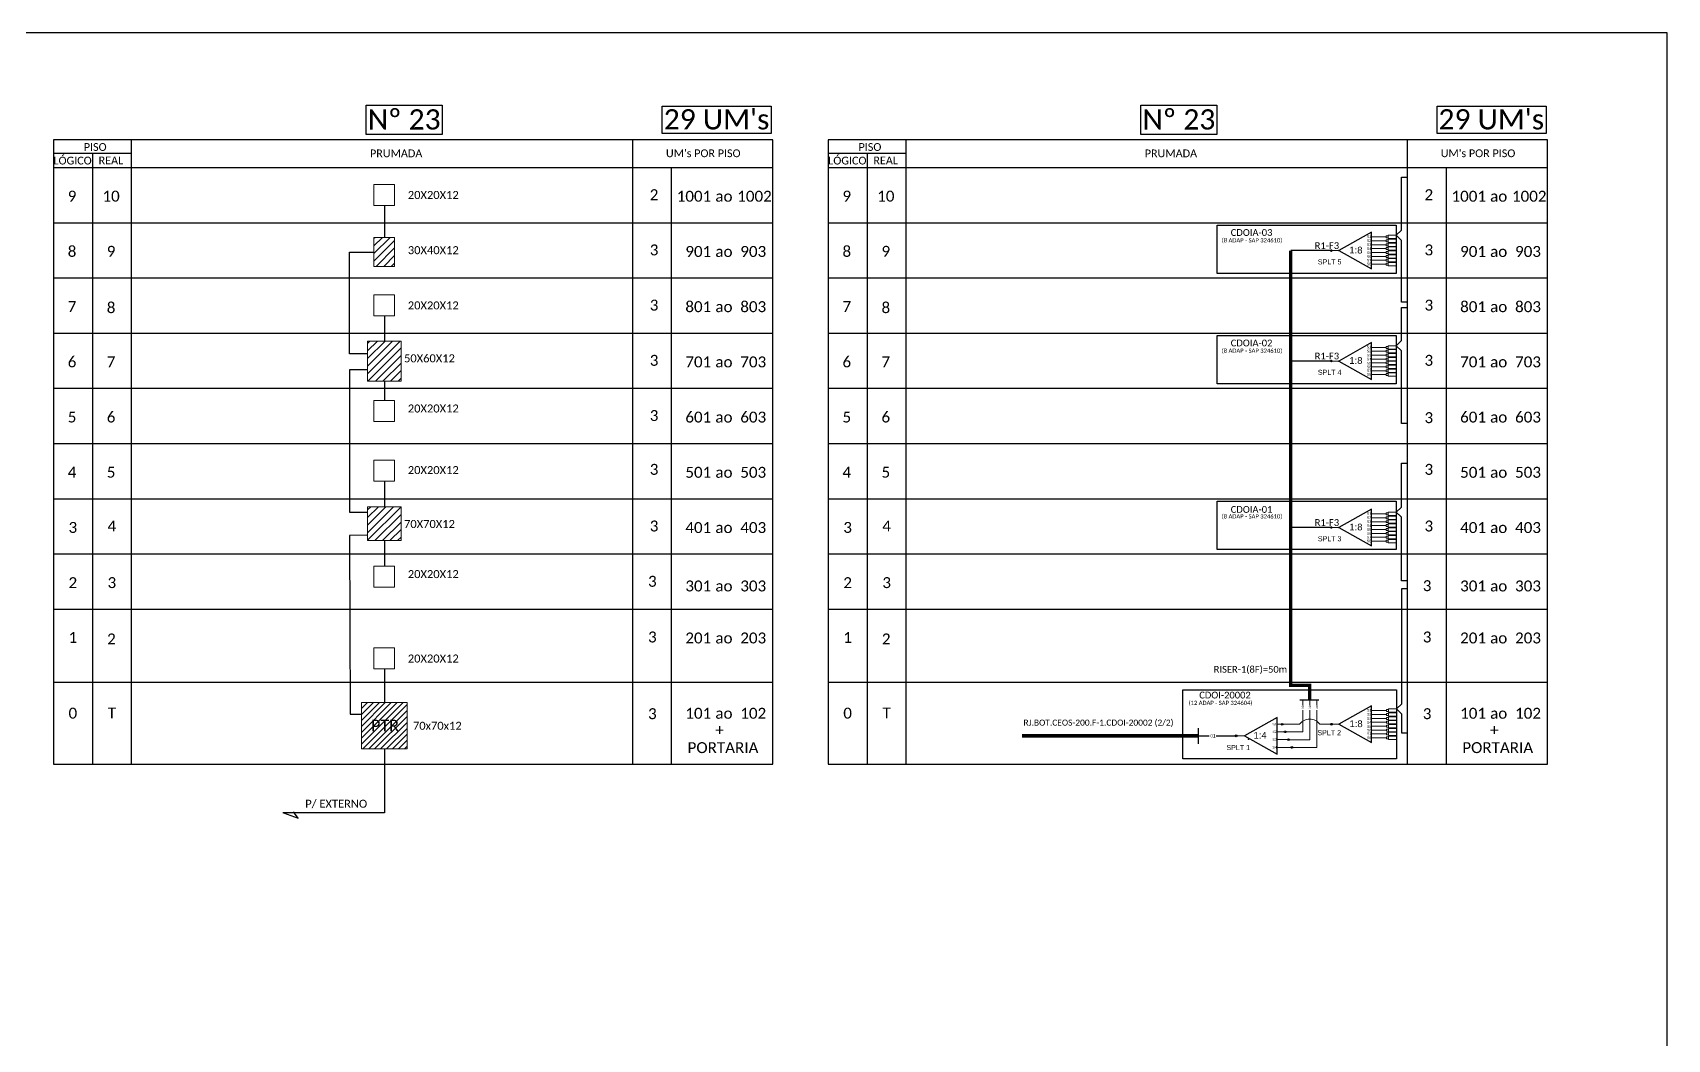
# Model space of a CAD drawing. Header units: metres. Extents: x -1286 to -445, y -503 to 94.
# Drawn here: x -929.7 to -445.1, y -204.3 to 94.2 of the extents above; entities that cross this region are included whole.
import ezdxf
from ezdxf.enums import TextEntityAlignment as Align

# ---------------------------------------------------------------- set-up
doc = ezdxf.new("R2010")
doc.units = ezdxf.units.M
doc.styles.add('ARIAL', font='arial.ttf')
doc.styles.add('WMF-Calibri0', font='calibri.ttf')
pattern_1 = [(45, (-6382.7724, 3221.1222), (-1.122532, 1.122532), [])]

# ---------------------------------------------------------------- blocks, each defined once
blk = doc.blocks.new('SPLT_1-8_SC-APC')
at = {"color": 1}
blk.add_lwpolyline([(-7.37, -2.1), (-17.04, -7.55), (-7.37, -13), (-7.37, -2.1)], dxfattribs=at)
at = {"color": 3, "lineweight": 0}
for points in [[(-2.99, -3.51), (-7.37, -3.51)], [(-7.37, -4.66), (-2.99, -4.66)], [(-2.41, -3.02), (-2.41, -4)], [(-2.41, -3.02), (0, -3.02)], [(-2.41, -4), (0, -4)], [(-2.41, -4.17), (-2.41, -5.16)], [(-2.41, -4.17), (0, -4.17)], [(-7.37, -5.82), (-2.99, -5.82)], [(-7.37, -6.97), (-2.99, -6.97)], [(-7.37, -8.12), (-2.99, -8.12)], [(-7.37, -9.28), (-2.99, -9.28)], [(-2.41, -5.16), (0, -5.16)], [(-2.41, -5.32), (-2.41, -6.31)], [(-2.41, -5.32), (0, -5.32)], [(-2.41, -6.31), (0, -6.31)], [(-2.41, -6.48), (-2.41, -7.46)], [(-2.41, -6.48), (0, -6.48)], [(-2.41, -7.46), (0, -7.46)], [(-2.41, -7.63), (-2.41, -8.62)], [(-2.41, -7.63), (0, -7.63)], [(-2.41, -8.62), (0, -8.62)], [(-2.41, -8.78), (-2.41, -9.77)], [(-2.41, -8.78), (0, -8.78)], [(-7.37, -10.43), (-2.99, -10.43)], [(-7.37, -11.58), (-2.99, -11.58)], [(-2.41, -9.77), (0, -9.77)], [(-2.41, -9.94), (-2.41, -10.92)], [(-2.41, -9.94), (0, -9.94)], [(-2.41, -10.92), (0, -10.92)], [(-2.41, -11.09), (-2.41, -12.08)], [(-2.41, -11.09), (0, -11.09)], [(-2.41, -12.08), (0, -12.08)]]:
    blk.add_lwpolyline(points, dxfattribs=at)
for points in [[(-2.99, -3.22), (-2.41, -3.22), (-2.41, -3.8), (-2.99, -3.8)], [(-2.99, -4.38), (-2.41, -4.38), (-2.41, -4.95), (-2.99, -4.95)], [(-2.99, -5.53), (-2.41, -5.53), (-2.41, -6.1), (-2.99, -6.1)], [(-2.99, -6.68), (-2.41, -6.68), (-2.41, -7.26), (-2.99, -7.26)], [(-2.99, -7.84), (-2.41, -7.84), (-2.41, -8.41), (-2.99, -8.41)], [(-2.99, -8.99), (-2.41, -8.99), (-2.41, -9.56), (-2.99, -9.56)], [(-2.99, -10.14), (-2.41, -10.14), (-2.41, -10.72), (-2.99, -10.72)], [(-2.99, -11.3), (-2.41, -11.3), (-2.41, -11.87), (-2.99, -11.87)]]:
    blk.add_lwpolyline(points, close=True, dxfattribs=at)
at = {"color": 1, "lineweight": 0}
blk.add_lwpolyline([(-17.04, -7.55), (-19.26, -7.55)], dxfattribs=at)
at = {"color": 1, "style": 'ARIAL'}
for s, height, p in [('S1', 0.75, (-8.74, -3.78)), ('S2', 0.75, (-8.74, -4.97)), ('1:8', 2, (-13.91, -8.4)), ('S3', 0.75, (-8.74, -6.18)), ('S4', 0.75, (-8.74, -7.36)), ('S5', 0.75, (-8.74, -8.57)), ('S6', 0.75, (-8.74, -9.69)), ('S7', 0.75, (-8.74, -10.78)), ('S8', 0.75, (-8.74, -11.9))]:
    blk.add_text(s, height=height, dxfattribs=at).set_placement(p)
blk = doc.blocks.new('SPLITTER_')
blk.add_point((0, 0))
at = {"style": 'ARIAL', "flags": 4}
blk.add_attdef('SPLT', (0, -3.26), '', height=1.5, dxfattribs=at)
blk = doc.blocks.new('SPLITTER FUTURO')
blk.add_point((0, 0))
at = {"style": 'ARIAL', "text_generation_flag": 6, "flags": 4}
for tag, p, height in [('SPLT', (-6.22, -4.1), 1.5), ('INSTAL.', (-6.25, -6.09), 1.25)]:
    blk.add_attdef(tag, p, '', height=height, rotation=180, dxfattribs=at)

msp = doc.modelspace()

# ---------------------------------------------------------------- hatches: boundary and pattern name
h = msp.add_hatch()
h.set_pattern_fill('LINE', color=1, scale=0.5, angle=45)
h.set_pattern_definition([(45, (142.7781, 43.6012), (-1.122532, 1.122532), [])])
h.paths.add_polyline_path([(-822.36, 33.49), (-828.49, 33.49), (-828.49, 24.89), (-822.36, 24.89)])
h = msp.add_hatch(color=3)
h.dxf.hatch_style = 1
edge = h.paths.add_edge_path()
edge.add_arc((-544.67, 29.59), 0.242, 0, 360)
h = msp.add_hatch()
h.set_pattern_fill('LINE', color=1, scale=0.5, angle=45)
h.set_pattern_definition(pattern_1)
h.paths.add_polyline_path([(-830.37, -9.12), (-820.47, -9.12), (-820.47, 2.73), (-830.37, 2.73)])
h = msp.add_hatch(color=3)
h.dxf.hatch_style = 1
edge = h.paths.add_edge_path()
edge.add_arc((-544.67, -3.16), 0.242, 0, 360)
h = msp.add_hatch()
h.set_pattern_fill('LINE', color=1, scale=0.5, angle=45)
h.set_pattern_definition(pattern_1)
h.paths.add_polyline_path([(-830.37, -56.42), (-820.47, -56.42), (-820.47, -46.38), (-830.37, -46.38)])
h = msp.add_hatch(color=3)
h.dxf.hatch_style = 1
edge = h.paths.add_edge_path()
edge.add_arc((-544.67, -52.53), 0.242, 0, 360)
h = msp.add_hatch()
h.set_pattern_fill('ANSI31', color=1, scale=10, style=0)
h.set_pattern_definition([(45, (-1443.8268, -502.1513), (-0.8838835, 0.8838835), [])])
h.paths.add_polyline_path([(-832.21, -118.19), (-818.64, -118.19), (-818.64, -104.43), (-832.21, -104.43)])
h.paths.add_polyline_path([(-830.2, -113.83), (-820.12, -113.83), (-820.12, -108.69), (-830.2, -108.69)], flags=24)
h = msp.add_hatch(color=3)
h.dxf.hatch_style = 1
edge = h.paths.add_edge_path()
edge.add_arc((-559.26, -110.87), 0.242, 0, 360)
h = msp.add_hatch(color=3)
h.dxf.hatch_style = 1
edge = h.paths.add_edge_path()
edge.add_arc((-544.65, -110.87), 0.256, 0, 360)
h = msp.add_hatch(color=3)
h.dxf.hatch_style = 1
edge = h.paths.add_edge_path()
edge.add_arc((-572.9, -114.3), 0.256, 0, 360)
h = msp.add_hatch(color=3)
h.dxf.hatch_style = 1
edge = h.paths.add_edge_path()
edge.add_arc((-558.38, -113.11), 0.242, 0, 360)
h = msp.add_hatch(color=3)
h.dxf.hatch_style = 1
edge = h.paths.add_edge_path()
edge.add_arc((-557.38, -115.43), 0.256, 0, 360)
h = msp.add_hatch(color=3)
h.dxf.hatch_style = 1
edge = h.paths.add_edge_path()
edge.add_arc((-556.38, -117.74), 0.256, 0, 360)

# ---------------------------------------------------------------- linework, layer by layer
at = {"color": 5}
for p, q in [((-544.67, 29.59), (-556.7, 29.59)), ((-544.67, -3.16), (-556.7, -3.16)), ((-544.67, -52.53), (-556.7, -52.53))]:
    msp.add_line(p, q, dxfattribs=at)
msp.add_lwpolyline([(-1286.07, -499.81), (-445.07, -499.81), (-445.07, 94.19), (-1286.07, 94.19)], close=True)
at = {"color": 7}
for points in [[(-830.79, 72.71), (-808.26, 72.71), (-808.26, 63.97), (-830.79, 63.97)], [(-601.1, 72.71), (-578.57, 72.71), (-578.57, 63.97), (-601.1, 63.97)], [(-743.01, 72.45), (-710.7, 72.45), (-710.7, 64.31), (-743.01, 64.31)], [(-513.33, 72.45), (-481.01, 72.45), (-481.01, 64.31), (-513.33, 64.31)]]:
    msp.add_lwpolyline(points, close=True, dxfattribs=at)
at = {"color": 0}
for points in [[(-710.23, 62.45), (-923.54, 62.45)], [(-900.4, 58.34), (-923.54, 58.34)], [(-480.55, 62.45), (-693.86, 62.45)], [(-670.71, 58.34), (-693.86, 58.34)]]:
    msp.add_lwpolyline(points, dxfattribs=at)
for points in [[(-923.54, 62.45), (-923.54, 54.23)], [(-911.97, 58.34), (-911.97, 54.23)], [(-900.4, 54.23), (-900.4, 62.45)], [(-751.82, 62.45), (-751.82, 54.23)], [(-710.23, 54.23), (-710.23, 62.45)], [(-693.86, 62.45), (-693.86, 54.23)], [(-682.29, 58.34), (-682.29, 54.23)], [(-670.71, 54.23), (-670.71, 62.45)], [(-522.14, 62.45), (-522.14, 54.23)], [(-480.55, 54.23), (-480.55, 62.45)], [(-923.54, 54.23), (-710.23, 54.23)], [(-923.54, 54.23), (-710.23, 54.23)], [(-923.54, 54.23), (-710.23, 54.23)], [(-923.54, 54.23), (-923.54, -122.73), (-710.23, -122.73), (-710.23, 54.23)], [(-923.54, 54.23), (-710.23, 54.23)], [(-923.54, 54.23), (-710.23, 54.23)], [(-911.97, 54.23), (-911.97, -122.73)], [(-900.4, -122.73), (-900.4, 54.23)], [(-751.82, 54.23), (-751.82, -122.73)], [(-740.25, -122.73), (-740.25, 54.23)], [(-693.86, 54.23), (-480.55, 54.23)], [(-693.86, 54.23), (-480.55, 54.23)], [(-693.86, 54.23), (-480.55, 54.23)], [(-693.86, 54.23), (-693.86, -122.73), (-480.55, -122.73), (-480.55, 54.23)], [(-693.86, 54.23), (-480.55, 54.23)], [(-693.86, 54.23), (-480.55, 54.23)], [(-682.29, 54.23), (-682.29, -122.73)], [(-670.71, -122.73), (-670.71, 54.23)], [(-522.14, 54.23), (-522.14, -122.73)], [(-510.56, -122.73), (-510.56, 54.23)], [(-923.54, 37.85), (-710.23, 37.85)], [(-923.54, 37.85), (-710.23, 37.85)], [(-693.86, 37.85), (-480.55, 37.85)], [(-693.86, 37.85), (-480.55, 37.85)], [(-923.54, 21.48), (-710.23, 21.48)], [(-693.86, 21.48), (-480.55, 21.48)], [(-923.54, 5.11), (-710.23, 5.11)], [(-693.86, 5.11), (-480.55, 5.11)], [(-923.54, -11.26), (-710.23, -11.26)], [(-693.86, -11.26), (-480.55, -11.26)], [(-923.54, -27.63), (-710.23, -27.63)], [(-693.86, -27.63), (-480.55, -27.63)], [(-923.54, -44.01), (-710.23, -44.01)], [(-693.86, -44.01), (-480.55, -44.01)], [(-923.54, -60.38), (-710.23, -60.38)], [(-693.86, -60.38), (-480.55, -60.38)], [(-923.54, -76.75), (-710.23, -76.75)], [(-693.86, -76.75), (-480.55, -76.75)], [(-923.54, -98.4), (-710.23, -98.4)], [(-693.86, -98.4), (-480.55, -98.4)]]:
    msp.add_lwpolyline(points)
at = {"lineweight": 0}
for points in [[(-822.36, 49.17), (-828.49, 49.17), (-828.49, 42.95), (-822.36, 42.95)], [(-822.36, 16.42), (-828.49, 16.42), (-828.49, 10.21), (-822.36, 10.21)], [(-822.36, -14.87), (-828.49, -14.87), (-828.49, -21.09), (-822.36, -21.09)], [(-822.36, -32.61), (-828.49, -32.61), (-828.49, -38.82), (-822.36, -38.82)], [(-822.36, -63.99), (-828.49, -63.99), (-828.49, -70.2), (-822.36, -70.2)], [(-822.36, -88.24), (-828.49, -88.24), (-828.49, -94.45), (-822.36, -94.45)]]:
    msp.add_lwpolyline(points, close=True, dxfattribs=at)
at = {"color": 3}
for points in [[(-522.19, 14.27), (-523.84, 14.27), (-523.84, 32.61), (-525.41, 34.11), (-523.84, 35.62), (-523.84, 51.36), (-522.19, 51.36)], [(-825.42, 42.95), (-825.42, 33.49)], [(-830.37, -1.08), (-835.78, -1.08), (-835.78, 29.13), (-828.49, 29.13)], [(-825.42, 10.3), (-825.42, 2.73)], [(-522.19, -21.69), (-523.84, -21.69), (-523.84, -0.14), (-525.41, 1.37), (-523.84, 2.88), (-523.84, 12.69), (-522.19, 12.69)], [(-830.37, -5.73), (-835.73, -5.73), (-835.73, -47.98), (-830.37, -47.95)], [(-825.42, -9.12), (-825.42, -14.87)], [(-522.19, -68.34), (-523.84, -68.34), (-523.84, -49.5), (-525.41, -48), (-523.84, -46.49), (-523.86, -33.42), (-522.21, -33.42)], [(-825.42, -38.73), (-825.42, -46.3)], [(-830.57, -54.83), (-835.73, -54.91), (-835.53, -107.86), (-832.21, -107.87)], [(-825.42, -56.42), (-825.42, -63.99)], [(-522.14, -113.51), (-523.79, -113.51), (-523.79, -107.84), (-525.36, -106.34), (-523.79, -104.83), (-523.79, -70.65), (-522.14, -70.65)], [(-825.42, -94.45), (-825.42, -104.43)], [(-584.05, -114.3), (-580.89, -114.3)], [(-578.82, -114.3), (-572.9, -114.3)]]:
    msp.add_lwpolyline(points, dxfattribs=at)
at = {"color": 1}
for points in [[(-578.54, 37.13), (-525.41, 37.13), (-525.41, 22.81), (-578.54, 22.81)], [(-578.54, 4.39), (-525.41, 4.39), (-525.41, -9.93), (-578.54, -9.93)], [(-578.54, -44.73), (-525.41, -44.73), (-525.41, -59.05), (-578.54, -59.05)], [(-588.69, -100.62), (-525.36, -100.62), (-525.36, -121.16), (-588.69, -121.16)]]:
    msp.add_lwpolyline(points, close=True, dxfattribs=at)
at = {"color": 1, "lineweight": 0}
for points in [[(-822.36, 33.49), (-828.49, 33.49), (-828.49, 24.89), (-822.36, 24.89)], [(-820.47, 2.73), (-830.37, 2.73), (-830.37, -9.12), (-820.47, -9.12)], [(-820.47, -46.38), (-830.37, -46.38), (-830.37, -56.42), (-820.47, -56.42)], [(-832.21, -104.43), (-818.64, -104.43), (-818.64, -118.19), (-832.21, -118.19)]]:
    msp.add_lwpolyline(points, close=True, dxfattribs=at)
at = {"color": 5, "const_width": 1}
msp.add_lwpolyline([(-551.06, -103.66), (-551.06, -99.33), (-556.7, -99.33), (-556.7, 29.59)], dxfattribs=at)
at = {"color": 5}
msp.add_lwpolyline([(-554.04, -103.66), (-548.36, -103.61)], dxfattribs=at)
at = {"color": 5, "lineweight": 0}
for points in [[(-553.15, -103.66), (-553.15, -105.26)], [(-553.15, -103.66), (-553.15, -105.26)], [(-551.06, -103.66), (-551.06, -105.26)], [(-551.06, -103.66), (-551.06, -105.26)], [(-548.97, -103.66), (-548.97, -105.26)], [(-558.38, -113.11), (-553.15, -113.11), (-553.15, -106.68)], [(-557.14, -115.48), (-551.06, -115.48), (-551.06, -106.68)], [(-556.38, -117.74), (-548.97, -117.73), (-548.97, -106.68)]]:
    msp.add_lwpolyline(points, dxfattribs=at)
at = {"color": 1}
for points in [[(-560.75, -108.84), (-570.42, -114.29), (-560.75, -119.74), (-560.75, -108.84)], [(-584.05, -116.7), (-584.05, -111.98)], [(-825.42, -118.19), (-825.42, -137.11), (-855.56, -137.11)], [(-855.34, -137.11), (-850.93, -138.7)], [(-850.93, -138.7), (-852.33, -136.88)]]:
    msp.add_lwpolyline(points, dxfattribs=at)
at = {"color": 7, "lineweight": 0}
for points in [[(-560.75, -110.87), (-554.06, -110.87)], [(-560.75, -110.87), (-559.29, -110.87)], [(-560.75, -110.87), (-559.29, -110.87)], [(-548.06, -110.87), (-544.91, -110.87)], [(-560.75, -113.11), (-558.38, -113.11)], [(-560.75, -115.43), (-557.38, -115.43)], [(-560.75, -117.74), (-556.38, -117.74)]]:
    msp.add_lwpolyline(points, dxfattribs=at)
at = {"color": 1, "const_width": 1}
msp.add_lwpolyline([(-636.41, -114.3), (-584.05, -114.3)], dxfattribs=at)
at = {"color": 1, "lineweight": 0}
msp.add_lwpolyline([(-570.42, -114.29), (-572.64, -114.29)], dxfattribs=at)
at = {"color": 3}
for centre, radius in [((-544.67, 29.59), 0.242), ((-544.67, -3.16), 0.242), ((-544.67, -52.53), 0.242), ((-559.26, -110.87), 0.242), ((-544.65, -110.87), 0.256), ((-572.9, -114.3), 0.256), ((-558.38, -113.11), 0.242), ((-557.38, -115.43), 0.256), ((-556.38, -117.74), 0.256)]:
    msp.add_circle(centre, radius, dxfattribs=at)
at = {"color": 7, "lineweight": 0}
msp.add_arc((-551.06, -112.99), 3.68, 35.2397, 144.7603, dxfattribs=at)

# ---------------------------------------------------------------- block references
at = {"color": 3}
for p in [(-525.41, 37.13), (-525.41, 4.39), (-525.41, -44.98), (-525.36, -103.32)]:
    msp.add_blockref('SPLT_1-8_SC-APC', p, dxfattribs=at)
ref = msp.add_blockref('SPLITTER FUTURO', (-542.44, 29.59))
ref.add_attrib('SPLT', 'SPLT 5', (-548.67, 25.49), dxfattribs={"height": 1.5, "rotation": 180, "style": 'ARIAL', "text_generation_flag": 6})
ref = msp.add_blockref('SPLITTER FUTURO', (-542.44, -3.16))
ref.add_attrib('SPLT', 'SPLT 4', (-548.67, -7.26), dxfattribs={"height": 1.5, "rotation": 180, "style": 'ARIAL', "text_generation_flag": 6})
ref = msp.add_blockref('SPLITTER FUTURO', (-542.44, -52.53))
ref.add_attrib('SPLT', 'SPLT 3', (-548.67, -56.62), dxfattribs={"height": 1.5, "rotation": 180, "style": 'ARIAL', "text_generation_flag": 6})
ref = msp.add_blockref('SPLITTER_', (-542.25, -110.87), dxfattribs=dict(xscale=-1))
ref.add_attrib('SPLT', 'SPLT 2', (-548.79, -114.13), dxfattribs={"height": 1.5, "style": 'ARIAL'})
ref = msp.add_blockref('SPLITTER_', (-569.23, -115.26), dxfattribs=dict(xscale=-1))
ref.add_attrib('SPLT', 'SPLT 1', (-575.76, -118.52), dxfattribs={"height": 1.5, "style": 'ARIAL'})

# ---------------------------------------------------------------- texts
at = {"color": 0, "style": 'WMF-Calibri0'}
for s, height, p in [('Nº 23', 6, (-830.32, 65.48)), ("29 UM's", 6, (-742.58, 65.51)), ('Nº 23', 6, (-600.64, 65.48)), ("29 UM's", 6, (-512.9, 65.51)), ('     PISO', 2.3, (-918.58, 59.15)), ('PRUMADA', 2.3, (-829.67, 57.26)), ("UM's POR PISO", 2.3, (-741.93, 57.29)), ('     PISO', 2.3, (-688.9, 59.15)), ('PRUMADA', 2.3, (-599.99, 57.26)), ("UM's POR PISO", 2.3, (-512.25, 57.29)), ('  LÓGICO', 2.3, (-925.13, 55.12)), ('    REAL', 2.3, (-913.37, 55.17)), ('  LÓGICO', 2.3, (-695.44, 55.12)), ('    REAL', 2.3, (-683.68, 55.17))]:
    msp.add_text(s, height=height, dxfattribs=at).set_placement(p)
at = {"color": 7, "style": 'WMF-Calibri0'}
for s, height, p in [('20X20X12', 2.373, (-818.45, 44.89)), ('1001', 3.24, (-738.74, 44.08)), ('ao', 3.24, (-727.28, 44.08)), ('1002', 3.24, (-720.8, 44.08)), ('1001', 3.24, (-509.05, 44.08)), ('ao', 3.24, (-497.6, 44.08)), ('1002', 3.24, (-491.12, 44.08)), ('30X40X12', 2.373, (-818.45, 28.52)), ('901', 3.24, (-736.18, 27.7)), ('ao', 3.24, (-727.28, 27.7)), ('903', 3.24, (-719.89, 27.7)), ('901', 3.24, (-506.49, 27.7)), ('ao', 3.24, (-497.6, 27.7)), ('903', 3.24, (-490.2, 27.7)), ('20X20X12', 2.373, (-818.45, 12.14)), ('801', 3.24, (-736.18, 11.33)), ('803', 3.24, (-719.89, 11.33)), ('801', 3.24, (-506.49, 11.33)), ('803', 3.24, (-490.2, 11.33)), ('ao', 3.24, (-727.28, 11.33)), ('ao', 3.24, (-497.6, 11.33)), ('50X60X12', 2.373, (-819.58, -3.55)), ('701', 3.24, (-736.18, -5.04)), ('ao', 3.24, (-727.28, -5.04)), ('703', 3.24, (-719.89, -5.04)), ('701', 3.24, (-506.49, -5.04)), ('ao', 3.24, (-497.6, -5.04)), ('703', 3.24, (-490.2, -5.04)), ('20X20X12', 2.373, (-818.45, -18.42)), ('601', 3.24, (-736.18, -21.41)), ('ao', 3.24, (-727.28, -21.41)), ('603', 3.24, (-719.89, -21.41)), ('601', 3.24, (-506.49, -21.41)), ('ao', 3.24, (-497.6, -21.41)), ('603', 3.24, (-490.2, -21.41)), ('20X20X12', 2.373, (-818.45, -36.69)), ('501', 3.24, (-736.18, -37.78)), ('ao', 3.24, (-727.28, -37.78)), ('503', 3.24, (-719.89, -37.78)), ('501', 3.24, (-506.49, -37.78)), ('ao', 3.24, (-497.6, -37.78)), ('503', 3.24, (-490.2, -37.78)), ('70X70X12', 2.373, (-819.58, -52.67)), ('401', 3.24, (-736.18, -54.16)), ('ao', 3.24, (-727.28, -54.16)), ('403', 3.24, (-719.89, -54.16)), ('401', 3.24, (-506.49, -54.16)), ('ao', 3.24, (-497.6, -54.16)), ('403', 3.24, (-490.2, -54.16)), ('20X20X12', 2.373, (-818.45, -67.53)), ('301', 3.24, (-736.18, -71.48)), ('ao', 3.24, (-727.28, -71.48)), ('303', 3.24, (-719.89, -71.48)), ('301', 3.24, (-506.49, -71.48)), ('ao', 3.24, (-497.6, -71.48)), ('303', 3.24, (-490.2, -71.48)), ('201', 3.24, (-736.18, -86.9)), ('ao', 3.24, (-727.28, -86.9)), ('203', 3.24, (-719.89, -86.9)), ('201', 3.24, (-506.49, -86.9)), ('ao', 3.24, (-497.6, -86.9)), ('203', 3.24, (-490.2, -86.9)), ('20X20X12', 2.373, (-818.45, -92.57)), ('101', 3.24, (-736.18, -109.23)), ('102', 3.24, (-719.89, -109.23)), ('101', 3.24, (-506.49, -109.23)), ('102', 3.24, (-490.2, -109.23)), ('PTR', 3.433, (-829.35, -112.96)), ('70x70x12', 2.373, (-816.94, -112.5)), ('+', 3.24, (-727.28, -114.2)), ('ao', 3.24, (-727.28, -109.23)), ('+', 3.24, (-497.6, -114.2)), ('ao', 3.24, (-497.6, -109.23)), ('PORTARIA', 3.24, (-735.53, -119.42)), ('PORTARIA', 3.24, (-505.85, -119.42)), ('P/ EXTERNO', 2.373, (-848.86, -135.62))]:
    msp.add_text(s, height=height, dxfattribs=at).set_placement(p)
at = {"color": 1}
for s, height, style, p in [('CDOIA-03', 2, 'WMF-Calibri0', (-574.49, 33.94)), ('CDOIA-02', 2, 'WMF-Calibri0', (-574.49, 1.19)), ('CDOIA-01', 2, 'WMF-Calibri0', (-574.49, -48.17)), ('CDOI-20002', 2, 'WMF-Calibri0', (-583.84, -103.22)), ('S1', 0.75, 'ARIAL', (-562.12, -111.22)), ('1:4', 2, 'ARIAL', (-567.73, -115.14)), ('S2', 0.75, 'ARIAL', (-562.12, -113.48)), ('S3', 0.75, 'ARIAL', (-562.12, -115.83)), ('S4', 0.75, 'ARIAL', (-562.12, -118.09))]:
    msp.add_text(s, height=height, dxfattribs=dict(at, style=style)).set_placement(p)
at = {"color": 1, "style": 'WMF-Calibri0'}
for s, p in [('(8 ADAP - SAP 324610)', (-568.19, 32.01)), ('(8 ADAP - SAP 324610)', (-568.19, -0.73)), ('(8 ADAP - SAP 324610)', (-568.19, -49.85)), ('(12 ADAP - SAP 324604)', (-577.53, -105.15))]:
    msp.add_text(s, height=1.25, dxfattribs=at).set_placement(p, align=Align.CENTER)
at = {"color": 5, "style": 'WMF-Calibri0'}
for p in [(-549.6, 30.06), (-549.6, -2.68), (-549.6, -52.05)]:
    msp.add_text('R1-F3', height=2, dxfattribs=at).set_placement(p)
at = {"color": 5, "lineweight": 0, "style": 'WMF-Calibri0'}
msp.add_text('RISER-1(8F)=50m', height=2, dxfattribs=at).set_placement((-579.54, -95.58))
at = {"style": 'ARIAL'}
for s, p in [('01', (-553.2, -105.83)), ('02', (-551.03, -105.84)), ('03', (-548.94, -105.84))]:
    msp.add_text(s, height=0.617, rotation=90, dxfattribs=at).set_placement(p, align=Align.MIDDLE_CENTER)
at = {"color": 1, "style": 'WMF-Calibri0'}
msp.add_text('RJ.BOT.CEOS-200.F-1.CDOI-20002 (2/2)', height=1.7898, dxfattribs=at).set_placement((-613.7, -110.38, 3.73), align=Align.MIDDLE_CENTER)
at = {"style": 'ARIAL'}
msp.add_text('01', height=1, dxfattribs=at).set_placement((-579.76, -114.3), align=Align.MIDDLE_CENTER)
at = {"color": 7, "style": 'WMF-Calibri0'}
for tag, flags, p in [('9', 4, (-918, 45.72)), ('10', 4, (-906.43, 45.73)), ('2', 4, (-745.45, 46.15)), ('9', 4, (-688.32, 45.72)), ('10', 4, (-676.75, 45.73)), ('2', 4, (-515.76, 46.15)), ('8', 4, (-918, 29.35)), ('9', 4, (-906.43, 29.36)), ('3', 4, (-745.45, 29.78)), ('8', 4, (-688.32, 29.35)), ('9', 4, (-676.75, 29.36)), ('3', 4, (-515.76, 29.78)), ('7', 4, (-918, 12.97)), ('3', 4, (-745.45, 13.41)), ('7', 4, (-688.32, 12.97)), ('3', 4, (-515.76, 13.41)), ('8', 4, (-906.43, 12.67)), ('8', 4, (-676.75, 12.67)), ('6', 4, (-918, -3.4)), ('7', 4, (-906.43, -3.38)), ('3', 4, (-745.45, -2.96)), ('6', 4, (-688.32, -3.4)), ('7', 4, (-676.75, -3.38)), ('3', 4, (-515.76, -2.96)), ('5', 4, (-918, -19.77)), ('6', 4, (-906.43, -19.76)), ('3', 4, (-745.45, -19.33)), ('5', 4, (-688.32, -19.77)), ('6', 4, (-676.75, -19.76)), ('3', 4, (-515.76, -19.96)), ('3', 4, (-745.45, -35.29)), ('3', 4, (-515.76, -35.29)), ('4', 4, (-918, -36.14)), ('5', 4, (-906.43, -36.13)), ('4', 4, (-688.32, -36.14)), ('5', 4, (-676.75, -36.13)), ('3', 4, (-917.76, -52.51)), ('4', 4, (-906.19, -52.08)), ('3', 4, (-745.45, -52.08)), ('3', 4, (-688.07, -52.51)), ('4', 4, (-676.5, -52.08)), ('3', 4, (-515.76, -52.08)), ('2', 4, (-917.76, -68.89)), ('3', 4, (-906.19, -68.87)), ('3', 4, (-745.96, -68.48)), ('2', 4, (-688.07, -68.89)), ('3', 4, (-676.5, -68.87)), ('3', 4, (-516.28, -69.78)), ('1', 4, (-917.76, -85.11)), ('2', 4, (-906.32, -85.57)), ('3', 4, (-745.96, -84.99)), ('1', 4, (-688.07, -85.11)), ('2', 4, (-676.63, -85.57)), ('3', 4, (-516.28, -84.99)), ('0', 4, (-917.76, -107.57)), ('T', 12, (-906.19, -107.53)), ('3', 4, (-745.96, -107.74)), ('0', 4, (-688.07, -107.57)), ('T', 12, (-676.5, -107.53)), ('3', 4, (-516.28, -107.74))]:
    msp.add_attdef(tag, text='XX', height=3.24, dxfattribs=dict(at, flags=flags)).set_placement(p, align=Align.MIDDLE_CENTER)

doc.saveas('drawing.dxf')
